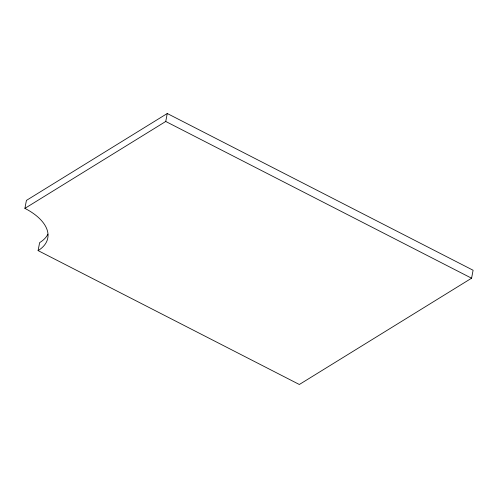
<?xml version="1.0" encoding="UTF-8"?>
<svg xmlns="http://www.w3.org/2000/svg" width="498" height="498" viewBox="0 0 498 498"><rect width="100%" height="100%" fill="white"/><g stroke="black" fill="none" stroke-linecap="round" stroke-linejoin="round"><path stroke-width="0.75" d="M24.9 208.376L26.419 200.414L167.26 113.507L473.1 270.252L471.581 278.208L299.342 384.493L38.103 250.606A55.259 28.629 10.8 0 0 24.9 208.376L165.741 121.468L167.26 113.507M38.103 250.606L39.622 242.651A55.259 28.629 10.8 0 0 47.908 234.191M165.741 121.468L471.581 278.208"/></g></svg>
